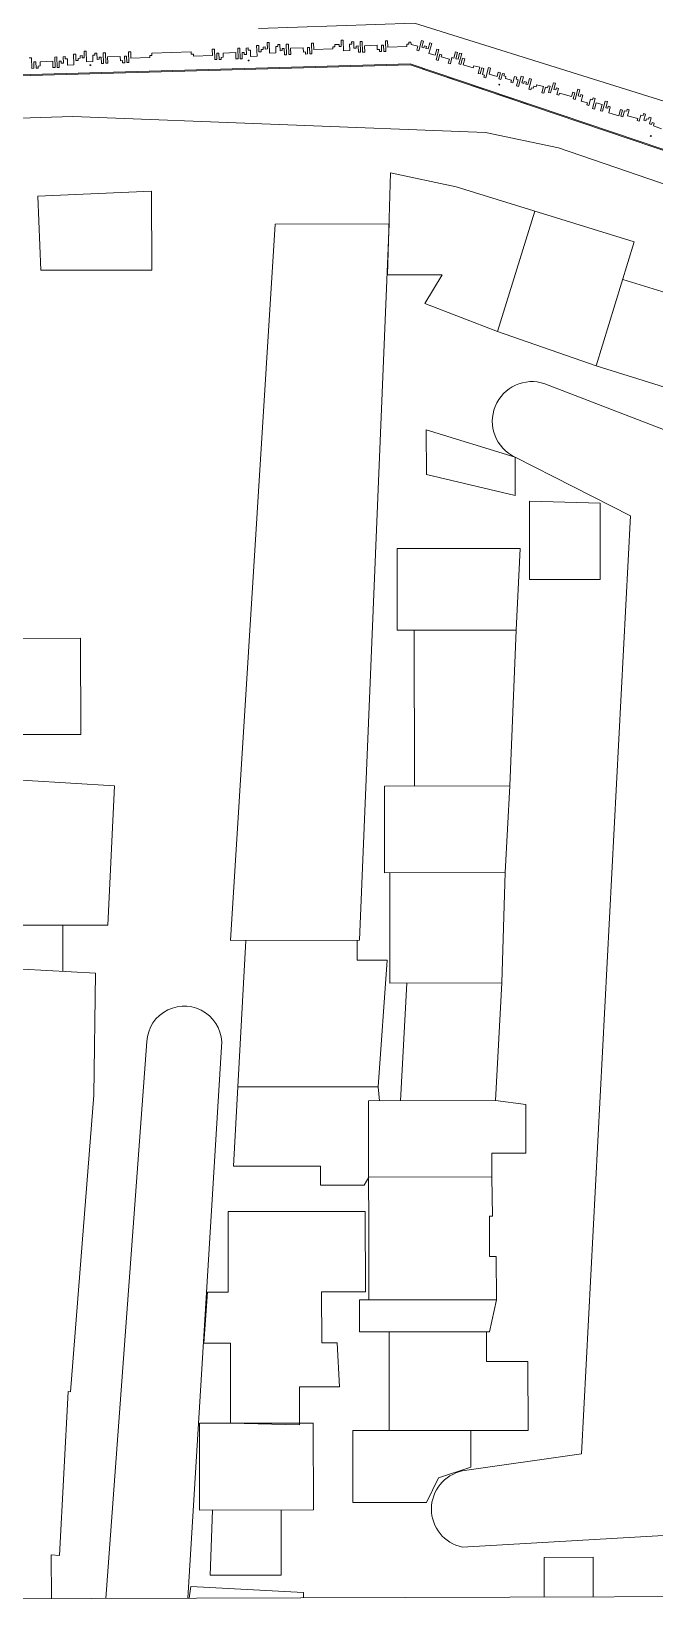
# Model space of a CAD drawing. Header units: metres. Extents: x -48 to 2360, y -1392 to 453.
# Drawn here: x 770 to 826.2, y -1391.6 to -1250.2 of the extents above; entities that cross this region are included whole.
import ezdxf

# ---------------------------------------------------------------- set-up
doc = ezdxf.new("R2010")
doc.units = ezdxf.units.M
doc.layers.add('JARDINERAS', color=93, linetype='Continuous', lineweight=5, transparency=0.4)
doc.layers.add('TODO', color=210, linetype='Continuous', lineweight=5)

msp = doc.modelspace()

# ---------------------------------------------------------------- linework, layer by layer
at = {"layer": 'JARDINERAS', "transparency": 33554559, "flags": 128}
for points in [[(791.46, -1251.22), (791.27, -1251.22)], [(791.27, -1251.22), (791.29, -1251.79)], [(791.49, -1252.17), (791.46, -1251.22)], [(795.46, -1251.27), (795.27, -1251.28)], [(795.27, -1251.28), (795.3, -1252.23)], [(795.48, -1251.84), (795.46, -1251.27)], [(798.12, -1250.99), (797.93, -1251)], [(797.93, -1251), (797.95, -1251.57)], [(798.15, -1251.95), (798.12, -1250.99)], [(799.07, -1251.15), (798.88, -1251.16)], [(798.88, -1251.16), (798.89, -1251.35)], [(799.09, -1251.72), (799.07, -1251.15)], [(799.65, -1251.13), (799.68, -1252.08)], [(799.84, -1251.13), (799.65, -1251.13)], [(799.87, -1252.08), (799.84, -1251.13)], [(802.12, -1251.05), (801.93, -1251.06)], [(801.93, -1251.06), (801.96, -1252.01)], [(802.14, -1251.62), (802.12, -1251.05)], [(804.22, -1251.17), (804.03, -1251.18)], [(804.03, -1251.18), (804.03, -1251.37)], [(804.23, -1251.38), (804.22, -1251.17)], [(805.17, -1251.04), (804.92, -1251.96)], [(805.35, -1251.09), (805.17, -1251.04)], [(805.21, -1251.64), (805.35, -1251.09)], [(805.91, -1251.24), (805.76, -1251.79)], [(805.84, -1252.21), (806.09, -1251.29)], [(806.09, -1251.29), (805.91, -1251.24)], [(770.04, -1252.58), (769.85, -1252.59)], [(770.07, -1253.54), (770.04, -1252.58)], [(772.33, -1252.51), (772.14, -1252.52)], [(772.14, -1252.52), (772.17, -1253.47)], [(772.36, -1253.46), (772.33, -1252.51)], [(773.09, -1252.48), (772.9, -1252.49)], [(772.9, -1252.49), (772.92, -1253.06)], [(773.09, -1252.67), (773.09, -1252.48)], [(773.28, -1252.67), (773.09, -1252.67)], [(773.3, -1253.24), (773.28, -1252.67)], [(774.03, -1252.26), (773.84, -1252.27)], [(773.84, -1252.27), (773.87, -1253.22)], [(774.05, -1252.83), (774.03, -1252.26)], [(774.43, -1252.63), (774.24, -1252.64)], [(774.24, -1252.64), (774.24, -1252.83)], [(774.61, -1252.39), (774.42, -1252.4)], [(774.42, -1252.4), (774.43, -1252.63)], [(774.61, -1252.58), (774.61, -1252.39)], [(774.8, -1252.58), (774.61, -1252.58)], [(774.79, -1252), (774.8, -1252.58)], [(774.98, -1252), (774.79, -1252)], [(775.01, -1252.95), (774.98, -1252)], [(775.75, -1252.35), (775.56, -1252.36)], [(775.56, -1252.36), (775.58, -1252.93)], [(775.74, -1252.16), (775.75, -1252.35)], [(775.93, -1252.16), (775.74, -1252.16)], [(775.95, -1252.73), (775.93, -1252.16)], [(776.14, -1252.72), (775.95, -1252.73)], [(776.33, -1252.52), (776.15, -1252.53), (776.14, -1252.53)], [(776.14, -1252.53), (776.14, -1252.72)], [(776.35, -1253.1), (776.33, -1252.52)], [(776.7, -1252.13), (776.5, -1252.14)], [(776.5, -1252.14), (776.54, -1253.09)], [(776.73, -1253.08), (776.7, -1252.13)], [(778.04, -1252.47), (776.9, -1252.51)], [(776.9, -1252.51), (776.92, -1253.08)], [(778.05, -1252.85), (778.04, -1252.47)], [(778.42, -1252.45), (778.44, -1253.03)], [(778.61, -1252.45), (778.42, -1252.45)], [(778.63, -1253.02), (778.61, -1252.45)], [(778.98, -1252.05), (778.79, -1252.06)], [(778.79, -1252.06), (778.82, -1253.01)], [(779, -1252.63), (778.98, -1252.05)], [(780.71, -1252.57), (779, -1252.63)], [(780.89, -1252.37), (780.7, -1252.38)], [(780.7, -1252.38), (780.71, -1252.57)], [(784.44, -1252.06), (780.89, -1252.18)], [(780.89, -1252.18), (780.89, -1252.37)], [(784.44, -1252.25), (784.44, -1252.06)], [(784.63, -1252.25), (784.44, -1252.25)], [(784.64, -1252.44), (784.63, -1252.25)], [(786.35, -1252.38), (784.64, -1252.44)], [(786.52, -1251.8), (786.33, -1251.81)], [(786.33, -1251.81), (786.35, -1252.38)], [(786.56, -1252.75), (786.52, -1251.8)], [(786.92, -1252.17), (786.73, -1252.18)], [(786.73, -1252.18), (786.75, -1252.75)], [(786.94, -1252.74), (786.92, -1252.17)], [(787.31, -1252.54), (787.12, -1252.55)], [(787.12, -1252.55), (787.13, -1252.74)], [(788.44, -1252.12), (787.3, -1252.16)], [(787.3, -1252.16), (787.31, -1252.54)], [(788.46, -1252.69), (788.44, -1252.12)], [(788.65, -1252.69), (788.46, -1252.69)], [(788.62, -1251.73), (788.65, -1252.69)], [(788.81, -1251.73), (788.62, -1251.73)], [(788.84, -1252.68), (788.81, -1251.73)], [(789.03, -1252.67), (788.84, -1252.68)], [(789.01, -1252.1), (789.03, -1252.67)], [(789.2, -1252.1), (789.01, -1252.1)], [(789.21, -1252.29), (789.2, -1252.1)], [(789.4, -1252.28), (789.21, -1252.29)], [(789.57, -1251.7), (789.38, -1251.71)], [(789.38, -1251.71), (789.4, -1252.28)], [(789.57, -1251.89), (789.57, -1251.7)], [(789.77, -1251.89), (789.57, -1251.89)], [(789.78, -1252.46), (789.77, -1251.89)], [(790.36, -1252.44), (789.78, -1252.46)], [(790.51, -1251.48), (790.32, -1251.49)], [(790.32, -1251.49), (790.36, -1252.44)], [(790.53, -1252.05), (790.51, -1251.48)], [(790.72, -1252.04), (790.53, -1252.05)], [(790.72, -1251.85), (790.72, -1252.04)], [(790.91, -1251.85), (790.72, -1251.85)], [(791.09, -1251.61), (790.9, -1251.62)], [(790.9, -1251.62), (790.91, -1251.85)], [(791.1, -1251.8), (791.09, -1251.61)], [(791.29, -1251.79), (791.1, -1251.8)], [(792.06, -1252.15), (791.49, -1252.17)], [(792.23, -1251.57), (792.04, -1251.58)], [(792.04, -1251.58), (792.06, -1252.15)], [(792.22, -1251.38), (792.23, -1251.57)], [(792.42, -1251.38), (792.22, -1251.38)], [(792.43, -1251.95), (792.42, -1251.38)], [(792.62, -1251.94), (792.43, -1251.95)], [(792.81, -1251.74), (792.62, -1251.75)], [(792.62, -1251.75), (792.62, -1251.94)], [(792.83, -1252.31), (792.81, -1251.74)], [(793.02, -1252.31), (792.83, -1252.31)], [(793.18, -1251.35), (792.99, -1251.36)], [(792.99, -1251.36), (793.02, -1252.31)], [(793.21, -1252.3), (793.18, -1251.35)], [(793.4, -1252.29), (793.21, -1252.3)], [(794.52, -1251.69), (793.38, -1251.72)], [(793.38, -1251.72), (793.4, -1252.29)], [(794.53, -1252.07), (794.52, -1251.69)], [(794.72, -1252.06), (794.53, -1252.07)], [(794.73, -1252.25), (794.72, -1252.06)], [(794.92, -1252.24), (794.73, -1252.25)], [(794.9, -1251.67), (794.92, -1252.24)], [(795.09, -1251.67), (794.9, -1251.67)], [(795.11, -1252.24), (795.09, -1251.67)], [(795.3, -1252.23), (795.11, -1252.24)], [(797.19, -1251.79), (795.48, -1251.84)], [(797.38, -1251.59), (797.18, -1251.6)], [(797.18, -1251.6), (797.19, -1251.79)], [(797.75, -1251.39), (797.37, -1251.4)], [(797.37, -1251.4), (797.38, -1251.59)], [(797.76, -1251.58), (797.75, -1251.39)], [(797.95, -1251.57), (797.76, -1251.58)], [(798.72, -1251.93), (798.15, -1251.95)], [(798.89, -1251.35), (798.7, -1251.36)], [(798.7, -1251.36), (798.72, -1251.93)], [(799.28, -1251.72), (799.09, -1251.72)], [(799.47, -1251.52), (799.28, -1251.53)], [(799.28, -1251.53), (799.28, -1251.72)], [(799.49, -1252.09), (799.47, -1251.52)], [(799.68, -1252.08), (799.49, -1252.09)], [(800.06, -1252.07), (799.87, -1252.08)], [(801.18, -1251.46), (800.04, -1251.5)], [(800.04, -1251.5), (800.06, -1252.07)], [(801.19, -1251.84), (801.18, -1251.46)], [(801.38, -1251.84), (801.19, -1251.84)], [(801.39, -1252.03), (801.38, -1251.84)], [(801.58, -1252.02), (801.39, -1252.03)], [(801.75, -1251.44), (801.56, -1251.45)], [(801.56, -1251.45), (801.58, -1252.02)], [(801.77, -1252.01), (801.75, -1251.44)], [(801.96, -1252.01), (801.77, -1252.01)], [(803.85, -1251.56), (802.14, -1251.62)], [(803.84, -1251.37), (803.85, -1251.56)], [(804.03, -1251.37), (803.84, -1251.37)], [(804.84, -1251.54), (804.23, -1251.38)], [(804.74, -1251.91), (804.84, -1251.54)], [(804.92, -1251.96), (804.74, -1251.91)], [(805.39, -1251.69), (805.21, -1251.64)], [(805.44, -1251.51), (805.39, -1251.69)], [(805.62, -1251.56), (805.44, -1251.51)], [(805.57, -1251.74), (805.62, -1251.56)], [(805.76, -1251.79), (805.57, -1251.74)], [(806.39, -1252.35), (805.84, -1252.21)], [(806.54, -1251.8), (806.39, -1252.35)], [(806.48, -1252.77), (806.73, -1251.85)], [(806.73, -1251.85), (806.54, -1251.8)], [(806.81, -1252.27), (806.66, -1252.82)], [(806.99, -1252.32), (806.81, -1252.27)], [(806.95, -1252.5), (806.99, -1252.32)], [(807.68, -1252.7), (806.95, -1252.5)], [(807.58, -1253.07), (807.68, -1252.7)], [(807.91, -1252.57), (807.77, -1253.12)], [(808.1, -1252.62), (807.91, -1252.57)], [(808.24, -1252.06), (808.1, -1252.62)], [(808.43, -1252.11), (808.24, -1252.06)], [(808.28, -1252.67), (808.43, -1252.11)], [(808.47, -1252.72), (808.28, -1252.67)], [(808.61, -1252.16), (808.47, -1252.72)], [(808.55, -1253.13), (808.8, -1252.21)], [(808.8, -1252.21), (808.61, -1252.16)], [(808.88, -1252.63), (808.73, -1253.18)], [(809.07, -1252.68), (808.88, -1252.63)], [(808.92, -1253.23), (809.07, -1252.68)], [(876.79, -1277.62), (804.16, -1253.12), (736.81, -1255.02)], [(770.26, -1253.53), (770.07, -1253.54)], [(770.44, -1252.95), (770.25, -1252.96)], [(770.25, -1252.96), (770.26, -1253.53)], [(770.46, -1253.52), (770.44, -1252.95)], [(770.65, -1253.52), (770.46, -1253.52)], [(770.83, -1253.32), (770.64, -1253.33)], [(770.64, -1253.33), (770.65, -1253.52)], [(771.96, -1252.9), (770.82, -1252.94)], [(770.82, -1252.94), (770.83, -1253.32)], [(771.98, -1253.47), (771.96, -1252.9)], [(772.17, -1253.47), (771.98, -1253.47)], [(772.55, -1253.45), (772.36, -1253.46)], [(772.53, -1252.88), (772.55, -1253.45)], [(772.72, -1252.88), (772.53, -1252.88)], [(772.73, -1253.07), (772.72, -1252.88)], [(772.92, -1253.06), (772.73, -1253.07)], [(773.87, -1253.22), (773.3, -1253.24)], [(774.24, -1252.83), (774.05, -1252.83)], [(775.58, -1252.93), (775.01, -1252.95)], [(776.54, -1253.09), (776.35, -1253.1)], [(776.92, -1253.08), (776.73, -1253.08)], [(778.24, -1252.84), (778.05, -1252.85)], [(778.25, -1253.03), (778.24, -1252.84)], [(778.44, -1253.03), (778.25, -1253.03)], [(778.82, -1253.01), (778.63, -1253.02)], [(786.75, -1252.75), (786.56, -1252.75)], [(787.13, -1252.74), (786.94, -1252.74)], [(806.66, -1252.82), (806.48, -1252.77)], [(807.77, -1253.12), (807.58, -1253.07)], [(808.73, -1253.18), (808.55, -1253.13)], [(809.84, -1253.48), (808.92, -1253.23)], [(809.89, -1253.3), (809.84, -1253.48)], [(810.44, -1253.44), (809.89, -1253.3)], [(810.29, -1254), (810.44, -1253.44)], [(810.47, -1254.04), (810.29, -1254)], [(810.62, -1253.49), (810.47, -1254.04)], [(810.8, -1253.54), (810.62, -1253.49)], [(810.66, -1254.09), (810.8, -1253.54)], [(810.84, -1254.14), (810.66, -1254.09)], [(810.79, -1254.33), (810.84, -1254.14)], [(811.22, -1253.46), (810.98, -1254.38)], [(811.4, -1253.51), (811.22, -1253.46)], [(811.26, -1254.06), (811.4, -1253.51)], [(811.99, -1254.26), (811.26, -1254.06)], [(812.09, -1253.89), (811.99, -1254.26)], [(812.28, -1253.94), (812.09, -1253.89)], [(812.13, -1254.49), (812.28, -1253.94)], [(812.46, -1253.99), (812.31, -1254.54)], [(812.64, -1254.04), (812.46, -1253.99)], [(812.59, -1254.22), (812.64, -1254.04)], [(810.98, -1254.38), (810.79, -1254.33)], [(812.31, -1254.54), (812.13, -1254.49)], [(812.78, -1254.27), (812.59, -1254.22)], [(812.73, -1254.45), (812.78, -1254.27)], [(813.28, -1254.6), (812.73, -1254.45)], [(813.23, -1254.79), (813.28, -1254.6)], [(813.41, -1254.84), (813.23, -1254.79)], [(813.56, -1254.28), (813.41, -1254.84)], [(813.75, -1254.33), (813.56, -1254.28)], [(813.7, -1254.52), (813.75, -1254.33)], [(813.88, -1254.57), (813.7, -1254.52)], [(813.73, -1255.12), (813.88, -1254.57)], [(813.92, -1255.17), (813.73, -1255.12)], [(814.16, -1254.25), (813.92, -1255.17)], [(814.35, -1254.3), (814.16, -1254.25)], [(814.2, -1254.85), (814.35, -1254.3)], [(814.38, -1254.9), (814.2, -1254.85)], [(814.43, -1254.72), (814.38, -1254.9)], [(814.62, -1254.77), (814.43, -1254.72)], [(814.57, -1254.95), (814.62, -1254.77)], [(814.75, -1255), (814.57, -1254.95)], [(814.9, -1254.45), (814.75, -1255)], [(814.84, -1255.42), (815.08, -1254.5)], [(815.02, -1255.47), (814.84, -1255.42)], [(815.08, -1254.5), (814.9, -1254.45)], [(815.07, -1255.28), (815.02, -1255.47)], [(815.25, -1255.33), (815.07, -1255.28)], [(815.3, -1255.15), (815.25, -1255.33)], [(815.49, -1255.2), (815.3, -1255.15)], [(815.54, -1255.01), (815.49, -1255.2)], [(816.17, -1255.18), (815.54, -1255.01)], [(816.02, -1255.73), (816.17, -1255.18)], [(816.35, -1255.23), (816.2, -1255.78)], [(816.53, -1255.28), (816.35, -1255.23)], [(816.58, -1255.1), (816.53, -1255.28)], [(816.77, -1255.15), (816.58, -1255.1)], [(816.62, -1255.7), (816.77, -1255.15)], [(817.05, -1254.83), (816.8, -1255.75)], [(817.23, -1254.88), (817.05, -1254.83)], [(817.09, -1255.43), (817.23, -1254.88)], [(817.27, -1255.48), (817.09, -1255.43)], [(817.32, -1255.3), (817.27, -1255.48)], [(817.5, -1255.35), (817.32, -1255.3)], [(817.35, -1255.9), (817.5, -1255.35)], [(819.26, -1255.42), (819.01, -1256.34)], [(819.44, -1255.47), (819.26, -1255.42)], [(819.29, -1256.02), (819.44, -1255.47)], [(816.2, -1255.78), (816.02, -1255.73)], [(816.8, -1255.75), (816.62, -1255.7)], [(817.54, -1255.95), (817.35, -1255.9)], [(817.59, -1255.76), (817.54, -1255.95)], [(818.69, -1256.06), (817.59, -1255.76)], [(818.79, -1255.69), (818.69, -1256.06)], [(818.97, -1255.74), (818.79, -1255.69)], [(818.83, -1256.29), (818.97, -1255.74)], [(819.01, -1256.34), (818.83, -1256.29)], [(819.48, -1256.07), (819.29, -1256.02)], [(819.53, -1255.89), (819.48, -1256.07)], [(819.71, -1255.94), (819.53, -1255.89)], [(819.56, -1256.49), (819.71, -1255.94)], [(820.11, -1256.64), (819.56, -1256.49)], [(820.06, -1256.82), (820.11, -1256.64)], [(820.25, -1256.87), (820.06, -1256.82)], [(820.4, -1256.32), (820.25, -1256.87)], [(820.58, -1256.37), (820.4, -1256.32)], [(820.57, -1257.16), (820.81, -1256.24)], [(820.63, -1256.19), (820.58, -1256.37)], [(820.81, -1256.24), (820.63, -1256.19)], [(820.9, -1256.65), (820.75, -1257.21)], [(821.45, -1256.8), (820.9, -1256.65)], [(821.3, -1257.35), (821.45, -1256.8)], [(821.73, -1256.48), (821.48, -1257.4)], [(821.92, -1256.53), (821.73, -1256.48)], [(821.77, -1257.08), (821.92, -1256.53)], [(822, -1256.95), (821.95, -1257.13)], [(822.18, -1257), (822, -1256.95)], [(820.75, -1257.21), (820.57, -1257.16)], [(821.48, -1257.4), (821.3, -1257.35)], [(821.95, -1257.13), (821.77, -1257.08)], [(822.04, -1257.55), (822.18, -1257)], [(822.96, -1257.8), (822.04, -1257.55)], [(823.1, -1257.25), (822.96, -1257.8)], [(823.29, -1257.3), (823.1, -1257.25)], [(823.14, -1257.85), (823.29, -1257.3)], [(823.32, -1257.9), (823.14, -1257.85)], [(823.47, -1257.35), (823.32, -1257.9)], [(823.66, -1257.4), (823.47, -1257.35)], [(823.7, -1257.21), (823.66, -1257.4)], [(823.89, -1257.26), (823.7, -1257.21)], [(823.74, -1257.81), (823.89, -1257.26)], [(824.66, -1258.06), (823.74, -1257.81)], [(824.61, -1258.24), (824.66, -1258.06)], [(824.79, -1258.29), (824.61, -1258.24)], [(824.94, -1257.74), (824.79, -1258.29)], [(825.13, -1257.79), (824.94, -1257.74)], [(825.18, -1257.61), (825.13, -1257.79)], [(825.36, -1257.66), (825.18, -1257.61)], [(825.21, -1258.21), (825.36, -1257.66)], [(825.39, -1258.26), (825.21, -1258.21)], [(825.44, -1258.07), (825.39, -1258.26)], [(825.63, -1258.12), (825.44, -1258.07)], [(825.68, -1257.94), (825.63, -1258.12)], [(825.86, -1257.99), (825.68, -1257.94)], [(825.71, -1258.54), (825.86, -1257.99)], [(825.9, -1258.59), (825.71, -1258.54)], [(825.95, -1258.41), (825.9, -1258.59)], [(826.13, -1258.46), (825.95, -1258.41)], [(826.06, -1258.72), (826.13, -1258.46)], [(826.78, -1258.97), (826.06, -1258.72)]]:
    msp.add_lwpolyline(points, dxfattribs=at)
at = {"layer": 'JARDINERAS', "transparency": 33554559}
for centre, major_axis, start_param, end_param in [((775.35, -1253.25), (-0.027, 0.0269), 3.926991, 10.210176), ((789.6, -1252.83), (-0.027, 0.0269), 3.926991, 10.210176), ((812.18, -1255), (0.0269, 0.027), 5.497787, 11.780972), ((825.82, -1259.62), (0.0269, 0.027), 5.497787, 11.780972)]:
    msp.add_ellipse(centre, major_axis=major_axis, ratio=1, start_param=start_param, end_param=end_param, dxfattribs=at)
at = {"layer": 'TODO', "transparency": 33554687}
for p, q in [((773.78, -1257.88), (735.62, -1259.07)), ((775.81, -1334.95), (761.17, -1334.18))]:
    msp.add_line(p, q, dxfattribs=at)
at = {"layer": 'TODO', "transparency": 33554559}
msp.add_lwpolyline([(982.53, -1390.59), (982.53, -1160.59), (662.21, -1161.04), (662.33, -1251.56), (662.53, -1391.6)], close=True, dxfattribs=at)
at = {"layer": 'TODO', "transparency": 33554687, "flags": 128}
for points in [[(838.72, -1260.14), (804.53, -1249.48), (790.49, -1249.95)], [(736.8, -1255.12), (804.15, -1253.22), (814.74, -1256.79)], [(804.15, -1253.22), (876.76, -1277.71)], [(817.52, -1260.68), (810.94, -1259.31), (773.78, -1257.88)], [(926.6, -1390.77), (933.25, -1322.58), (936.15, -1301.37), (817.52, -1260.68)], [(802.12, -1272.12), (802.38, -1262.95)], [(802.38, -1262.95), (808.31, -1264.2), (824.34, -1269.16)], [(770.62, -1265.05), (780.86, -1264.6)], [(770.9, -1271.7), (770.62, -1265.05)], [(780.86, -1264.6), (780.87, -1271.69)], [(812.03, -1277.23), (815.38, -1266.39)], [(787.98, -1332.02), (791.98, -1267.55)], [(791.98, -1267.55), (802.25, -1267.54)], [(802.25, -1267.54), (799.6, -1332)], [(824.34, -1269.16), (820.89, -1280.3)], [(780.87, -1271.69), (770.9, -1271.7)], [(807.04, -1272.11), (802.12, -1272.12)], [(805.47, -1274.69), (807.04, -1272.11)], [(823.3, -1272.54), (829.95, -1274.59)], [(812.03, -1277.23), (805.47, -1274.69)], [(820.89, -1280.3), (812.03, -1277.23)], [(827.54, -1282.37), (820.89, -1280.3)], [(805.61, -1290.08), (805.6, -1286.05)], [(805.6, -1286.05), (813.6, -1288.52)], [(813.6, -1288.52), (813.6, -1291.97)], [(813.6, -1291.97), (805.61, -1290.08)], [(814.9, -1299.54), (814.89, -1292.48)], [(814.89, -1292.48), (821.25, -1292.66)], [(821.25, -1292.66), (821.26, -1299.53)], [(802.97, -1296.75), (814.05, -1296.73)], [(802.98, -1304.1), (802.97, -1296.75)], [(814.05, -1296.73), (813.71, -1304.09)], [(821.26, -1299.53), (814.9, -1299.54)], [(763.28, -1313.5), (763.27, -1304.83), (774.47, -1304.82)], [(774.47, -1304.82), (774.48, -1313.47)], [(813.71, -1304.09), (802.98, -1304.1)], [(804.54, -1318.11), (804.52, -1304.1)], [(813.71, -1304.09), (813.13, -1318.1)], [(774.48, -1313.47), (763.28, -1313.48)], [(761.77, -1317.15), (777.51, -1318.09)], [(777.51, -1318.09), (776.92, -1330.63)], [(813.13, -1318.1), (801.84, -1318.12)], [(801.85, -1325.92), (801.84, -1318.12)], [(813.13, -1318.1), (812.72, -1325.9)], [(812.72, -1325.9), (801.85, -1325.92)], [(802.33, -1335.85), (802.32, -1325.92)], [(812.72, -1325.9), (812.42, -1335.83)], [(761.16, -1330.65), (776.92, -1330.63)], [(772.88, -1330.63), (772.88, -1334.8)], [(799.6, -1332), (787.98, -1332.02)], [(788.23, -1352.34), (789.35, -1332.02)], [(799.37, -1332.01), (799.37, -1333.8)], [(799.37, -1333.8), (802.09, -1333.79)], [(802.09, -1333.79), (801.26, -1345.18)], [(775.81, -1334.95), (775.67, -1345.94), (773.57, -1372.63)], [(812.42, -1335.83), (802.33, -1335.85)], [(803.28, -1346.44), (803.85, -1335.85)], [(812.42, -1335.83), (811.85, -1346.43)], [(788.62, -1345.19), (801.26, -1345.18)], [(801.26, -1345.18), (801.39, -1346.44)], [(800.41, -1346.44), (811.85, -1346.43), (814.57, -1346.77)], [(800.43, -1364.37), (800.41, -1346.44)], [(814.57, -1346.77), (814.58, -1351.16)], [(811.51, -1351.16), (811.51, -1353.3)], [(814.58, -1351.16), (811.51, -1351.16)], [(796.07, -1352.33), (788.23, -1352.34)], [(796.07, -1354.04), (796.07, -1352.33)], [(800.01, -1354.04), (796.07, -1354.04)], [(800.42, -1353.31), (800.01, -1354.04)], [(811.51, -1353.3), (800.42, -1353.31)], [(811.51, -1353.3), (811.56, -1356.83)], [(787.76, -1356.41), (800.11, -1356.4)], [(787.77, -1363.66), (787.76, -1356.41)], [(800.11, -1356.4), (800.12, -1363.64)], [(811.29, -1356.83), (811.29, -1360.47)], [(811.56, -1356.83), (811.29, -1356.83)], [(811.29, -1360.47), (811.91, -1360.47)], [(811.91, -1360.47), (811.92, -1364.35)], [(785.58, -1368.25), (785.9, -1363.66)], [(785.9, -1363.66), (787.77, -1363.66)], [(796.18, -1363.64), (796.19, -1368.24)], [(800.12, -1363.64), (796.18, -1363.64)], [(799.58, -1364.37), (811.92, -1364.35)], [(799.58, -1367.24), (799.58, -1364.37)], [(811.92, -1364.35), (811.3, -1367.23)], [(811.3, -1367.23), (799.58, -1367.24)], [(802.27, -1376.12), (802.26, -1367.24)], [(811.03, -1367.23), (811.03, -1369.9)], [(787.97, -1368.25), (785.58, -1368.25)], [(787.98, -1375.46), (787.97, -1368.25)], [(796.19, -1368.24), (797.58, -1368.23)], [(797.58, -1368.23), (797.78, -1372.18)], [(811.03, -1369.9), (814.76, -1369.9)], [(814.76, -1369.9), (814.77, -1376.11)], [(773.34, -1372.62), (772.57, -1387.36)], [(773.57, -1372.63), (773.34, -1372.62)], [(794.19, -1372.18), (794.19, -1375.61)], [(797.78, -1372.18), (794.19, -1372.18)], [(785.18, -1375.46), (795.43, -1375.45)], [(785.19, -1383.28), (785.18, -1375.46)], [(794.19, -1375.61), (787.98, -1375.46)], [(795.43, -1375.45), (795.44, -1383.26)], [(798.98, -1376.13), (814.77, -1376.11)], [(798.98, -1382.61), (798.98, -1376.13)], [(809.61, -1376.11), (809.61, -1379.41)], [(809.61, -1379.41), (806.7, -1380.39)], [(806.7, -1380.39), (805.62, -1382.6)], [(805.62, -1382.6), (798.98, -1382.61)], [(795.44, -1383.26), (785.19, -1383.28)], [(786.13, -1389.14), (786.36, -1383.28)], [(792.53, -1383.27), (792.54, -1389.13)], [(771.83, -1387.32), (771.84, -1391.26)], [(772.57, -1387.36), (771.83, -1387.32)], [(816.21, -1387.54), (820.63, -1387.53)], [(816.22, -1391.12), (816.21, -1387.54)], [(820.63, -1387.53), (820.63, -1391.1)], [(792.54, -1389.13), (786.13, -1389.14)], [(784.26, -1391.22), (784.39, -1390.15)], [(784.39, -1390.15), (794.55, -1390.71)], [(794.55, -1390.71), (794.55, -1391.18)]]:
    msp.add_lwpolyline(points, dxfattribs=at)
for points in [[(897.99, -1390.86), (897.97, -1381.46), (808.85, -1386.61, -0.811965), (808.84, -1379.76), (819.59, -1378.22), (824, -1293.81), (813.6, -1288.52, -0.947829), (816.28, -1281.92), (898.04, -1313.36, -0.307447), (910.44, -1328.7), (908.14, -1351.09), (905.75, -1374.27), (905.75, -1374.27), (905, -1381.45), (905.01, -1390.83)], [(776.75, -1391.24), (780.43, -1341.11, -1.015497), (787.17, -1341.6), (784.13, -1391.22)]]:
    msp.add_lwpolyline(points, format="xyb", dxfattribs=at)

doc.saveas('drawing.dxf')
